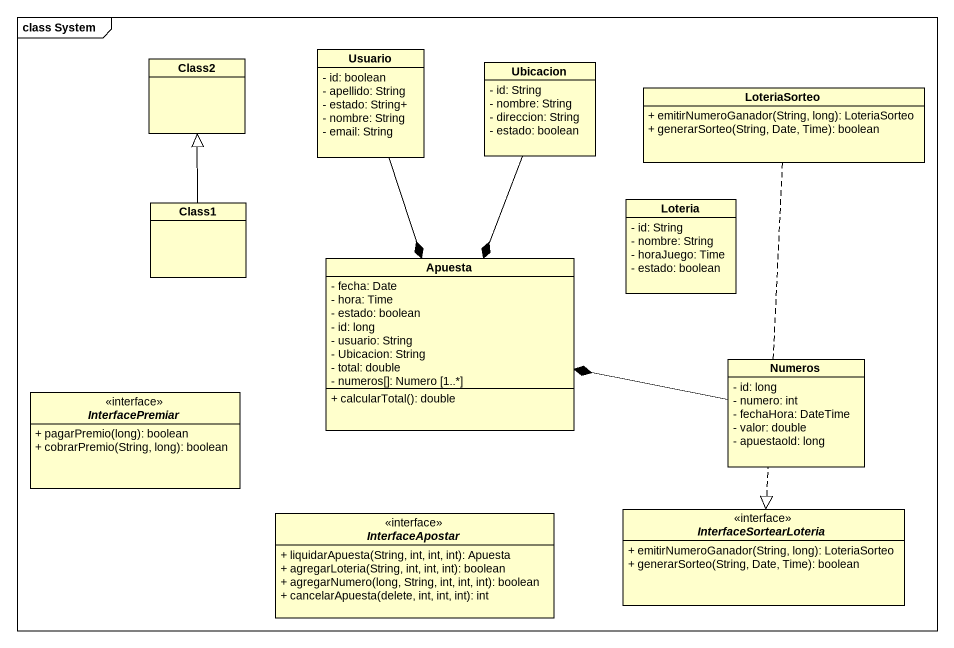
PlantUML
@startuml
mainframe class System
hide circle
hide empty members
skinparam classAttributeIconSize 0
class Class2
class Usuario {
  - id: boolean
  - apellido: String
  - estado: String+
  - nombre: String
  - email: String
}
class Ubicacion {
  - id: String
  - nombre: String
  - direccion: String
  - estado: boolean
}
class LoteriaSorteo {
  + emitirNumeroGanador(String, long): LoteriaSorteo
  + generarSorteo(String, Date, Time): boolean
}
class Class1
class Loteria {
  - id: String
  - nombre: String
  - horaJuego: Time
  - estado: boolean
}
class Apuesta {
  - fecha: Date
  - hora: Time
  - estado: boolean
  - id: long
  - usuario: String
  - Ubicacion: String
  - total: double
  - numeros[]: Numero [1..*]
  + calcularTotal(): double
}
interface InterfacePremiar <<interface>> {
  + pagarPremio(long): boolean
  + cobrarPremio(String, long): boolean
}
class Numeros {
  - id: long
  - numero: int
  - fechaHora: DateTime
  - valor: double
  - apuestaold: long
}
interface InterfaceApostar {
  + liquidarApuesta(String, int, int, int): Apuesta
  + agregarLoteria(String, int, int, int): boolean
  + agregarNumero(long, String, int, int, int): boolean
  + cancelarApuesta(delete, int, int, int): int
}
interface InterfaceSortearLoteria {
  + emitirNumeroGanador(String, long): LoteriaSorteo
  + generarSorteo(String, Date, Time): boolean
}
Usuario --o Apuesta
Usuario --* Apuesta
Ubicacion --o Apuesta
Ubicacion --* Apuesta
LoteriaSorteo ..|> InterfaceSortearLoteria
Class1 -up-|> Class2
Numeros -left-* Apuesta
@enduml
